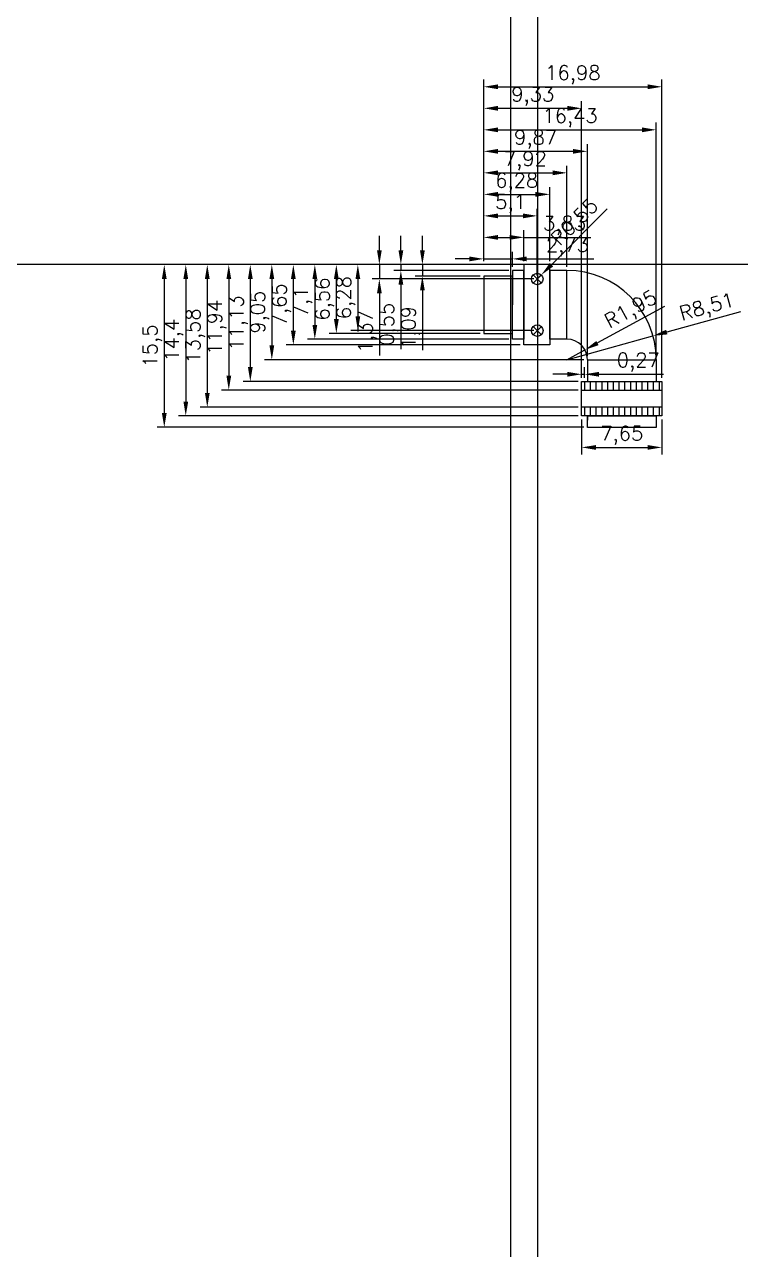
# Model space of a CAD drawing. Header units: millimetres. Extents: x -75 to 2023, y 0 to 1744.
# Drawn here: x 137.6 to 262.5, y 441.4 to 654.9 of the extents above; entities that cross this region are included whole.
import ezdxf

# ---------------------------------------------------------------- set-up
doc = ezdxf.new("R2010")
doc.units = ezdxf.units.MM
doc.styles.get("Standard").update_dxf_attribs({"font": 'txt', "bigfont": 'gbcbig.shx'})
doc.dimstyles.new('ISO-25', dxfattribs={"dimtxt": 2.5, "dimasz": 2.5, "dimexe": 1.25, "dimexo": 0.625, "dimtad": 1, "dimlfac": 0.54648, "dimtxsty": 'Standard', "dimcen": 2.5, "dimadec": 0, "dimazin": 0, "dimtfac": 1, "dimtmove": 0, "dimatfit": 3, "dimfxl": 1, "dimarcsym": 0})

# ---------------------------------------------------------------- blocks, each defined once
blk = doc.blocks.new('hc_r')
for p, q in [((8.62, 3.79), (10.04, 5.21)), ((8.62, 5.21), (10.04, 3.79)), ((8.62, -3.79), (10.04, -5.21)), ((8.62, -5.21), (10.04, -3.79)), ((18.06, -9.56), (18.06, -13.36)), ((30.06, -9.56), (30.06, -13.36)), ((17.56, -13.36), (17.56, -14.86)), ((18.56, -13.36), (18.56, -14.86)), ((19.56, -13.36), (19.56, -14.86)), ((20.56, -13.36), (20.56, -14.86)), ((21.56, -13.36), (21.56, -14.86)), ((22.56, -13.36), (22.56, -14.86)), ((23.56, -13.36), (23.56, -14.86)), ((24.56, -13.36), (24.56, -14.86)), ((25.56, -13.36), (25.56, -14.86)), ((26.56, -13.36), (26.56, -14.86)), ((27.56, -13.36), (27.56, -14.86)), ((28.56, -13.36), (28.56, -14.86)), ((29.56, -13.36), (29.56, -14.86)), ((30.56, -13.36), (30.56, -14.86)), ((17.56, -17.86), (17.56, -19.36)), ((18.56, -17.86), (18.56, -19.36)), ((19.56, -17.86), (19.56, -19.36)), ((20.56, -17.86), (20.56, -19.36)), ((21.56, -17.86), (21.56, -19.36)), ((22.56, -17.86), (22.56, -19.36)), ((23.56, -17.86), (23.56, -19.36)), ((24.56, -17.86), (24.56, -19.36)), ((25.56, -17.86), (25.56, -19.36)), ((26.56, -17.86), (26.56, -19.36)), ((27.56, -17.86), (27.56, -19.36)), ((28.56, -17.86), (28.56, -19.36)), ((29.56, -17.86), (29.56, -19.36)), ((30.56, -17.86), (30.56, -19.36)), ((18.06, -19.36), (18.06, -20.1)), ((30.06, -19.36), (30.06, -21.36))]:
    blk.add_line(p, q)
for points in [[(11.5, 0), (11.5, 7), (7, 7), (7, 0)], [(7, 0), (7, 6), (5, 6), (5, 0)], [(14.5, 6), (11.5, 6), (11.5, 0)], [(7, 0), (7, -6), (5, -6), (5, 0)], [(11.5, 0), (11.5, -7), (7, -7), (7, 0)], [(14.5, -6), (11.5, -6), (11.5, 0)]]:
    blk.add_lwpolyline(points)
for points in [[(5, 5), (0, 5), (0, -5), (5, -5)], [(17.06, -13.36), (31.06, -13.36), (31.06, -19.36), (17.06, -19.36)], [(17.06, -14.86), (31.06, -14.86), (31.06, -17.86), (17.06, -17.86)], [(18.06, -19.36), (30.06, -19.36), (30.06, -21.36), (18.06, -21.36)]]:
    blk.add_lwpolyline(points, close=True)
for centre in [(9.33, 4.5), (9.33, -4.5)]:
    blk.add_circle(centre, 1)
for radius in [15.56, 3.56]:
    blk.add_arc((14.5, -9.56), radius, 0, 90)
blk = doc.blocks.new('*D131')
at = {"color": 0, "lineweight": -2}
for p, q in [((217.69, 613.67), (217.69, 615.3)), ((222.69, 612.67), (222.69, 615.3)), ((215.19, 614.05), (212.69, 614.05)), ((217.69, 614.05), (222.69, 614.05)), ((225.19, 614.05), (236.86, 614.05))]:
    blk.add_line(p, q, dxfattribs=at)
at = {"color": 0}
for points in [[(215.19, 614.47), (215.19, 613.63), (217.69, 614.05)], [(225.19, 614.47), (225.19, 613.63), (222.69, 614.05)]]:
    blk.add_solid(points, dxfattribs=at)
at = {"layer": 'Defpoints', "color": 0}
for p in [(217.69, 613.05), (222.69, 614.05), (222.69, 612.05)]:
    blk.add_point(p, dxfattribs=at)
at = {"color": 0, "insert": (232.28, 616.13), "char_height": 2.5, "attachment_point": 5}
blk.add_mtext('2,73', dxfattribs=at)
blk = doc.blocks.new('*D132')
at = {"color": 0, "lineweight": -2}
for p, q in [((217.69, 613.67), (217.69, 619.05)), ((220.19, 617.8), (222.19, 617.8)), ((224.69, 613.67), (224.69, 619.05)), ((224.69, 617.8), (236.36, 617.8))]:
    blk.add_line(p, q, dxfattribs=at)
at = {"color": 0}
for points in [[(220.19, 618.22), (220.19, 617.38), (217.69, 617.8)], [(222.19, 618.22), (222.19, 617.38), (224.69, 617.8)]]:
    blk.add_solid(points, dxfattribs=at)
at = {"layer": 'Defpoints', "color": 0}
for p in [(224.69, 617.8), (217.69, 613.05), (224.69, 613.05)]:
    blk.add_point(p, dxfattribs=at)
at = {"color": 0, "insert": (231.78, 619.88), "char_height": 2.5, "attachment_point": 5}
blk.add_mtext('3,83', dxfattribs=at)
blk = doc.blocks.new('*D133')
at = {"color": 0, "lineweight": -2}
for p, q in [((217.69, 613.67), (217.69, 622.8)), ((220.19, 621.55), (224.52, 621.55)), ((227.02, 611.17), (227.02, 622.8))]:
    blk.add_line(p, q, dxfattribs=at)
at = {"color": 0}
for points in [[(220.19, 621.97), (220.19, 621.13), (217.69, 621.55)], [(224.52, 621.97), (224.52, 621.13), (227.02, 621.55)]]:
    blk.add_solid(points, dxfattribs=at)
at = {"layer": 'Defpoints', "color": 0}
for p in [(227.02, 621.55), (217.69, 613.05), (227.02, 610.55)]:
    blk.add_point(p, dxfattribs=at)
at = {"color": 0, "insert": (222.36, 623.63), "char_height": 2.5, "attachment_point": 5}
blk.add_mtext('5,1', dxfattribs=at)
blk = doc.blocks.new('*D134')
at = {"color": 0, "lineweight": -2}
for p, q in [((217.69, 613.67), (217.69, 626.55)), ((229.19, 613.67), (229.19, 626.55)), ((220.19, 625.3), (226.69, 625.3))]:
    blk.add_line(p, q, dxfattribs=at)
at = {"color": 0}
for points in [[(220.19, 625.72), (220.19, 624.88), (217.69, 625.3)], [(226.69, 625.72), (226.69, 624.88), (229.19, 625.3)]]:
    blk.add_solid(points, dxfattribs=at)
at = {"layer": 'Defpoints', "color": 0}
for p in [(229.19, 625.3), (217.69, 613.05), (229.19, 613.05)]:
    blk.add_point(p, dxfattribs=at)
at = {"color": 0, "insert": (223.44, 627.38), "char_height": 2.5, "attachment_point": 5}
blk.add_mtext('6,28', dxfattribs=at)
blk = doc.blocks.new('*D135')
at = {"color": 0, "lineweight": -2}
for p, q in [((217.69, 613.67), (217.69, 630.3)), ((232.19, 612.67), (232.19, 630.3)), ((220.19, 629.05), (229.69, 629.05))]:
    blk.add_line(p, q, dxfattribs=at)
at = {"color": 0}
for points in [[(220.19, 629.47), (220.19, 628.63), (217.69, 629.05)], [(229.69, 629.47), (229.69, 628.63), (232.19, 629.05)]]:
    blk.add_solid(points, dxfattribs=at)
at = {"layer": 'Defpoints', "color": 0}
for p in [(232.19, 629.05), (217.69, 613.05), (232.19, 612.05)]:
    blk.add_point(p, dxfattribs=at)
at = {"color": 0, "insert": (224.94, 631.13), "char_height": 2.5, "attachment_point": 5}
blk.add_mtext('7,92', dxfattribs=at)
blk = doc.blocks.new('*D136')
at = {"color": 0, "lineweight": -2}
for p, q in [((217.69, 613.67), (217.69, 634.05)), ((220.19, 632.8), (233.26, 632.8)), ((235.76, 597.11), (235.76, 634.05))]:
    blk.add_line(p, q, dxfattribs=at)
at = {"color": 0}
for points in [[(220.19, 633.22), (220.19, 632.38), (217.69, 632.8)], [(233.26, 633.22), (233.26, 632.38), (235.76, 632.8)]]:
    blk.add_solid(points, dxfattribs=at)
at = {"layer": 'Defpoints', "color": 0}
for p in [(235.76, 632.8), (217.69, 613.05), (235.76, 596.48)]:
    blk.add_point(p, dxfattribs=at)
at = {"color": 0, "insert": (226.73, 634.88), "char_height": 2.5, "attachment_point": 5}
blk.add_mtext('9,87', dxfattribs=at)
blk = doc.blocks.new('*D137')
at = {"color": 0, "lineweight": -2}
for p, q in [((217.69, 613.67), (217.69, 637.8)), ((220.19, 636.55), (245.26, 636.55)), ((247.76, 597.11), (247.76, 637.8))]:
    blk.add_line(p, q, dxfattribs=at)
at = {"color": 0}
for points in [[(220.19, 636.97), (220.19, 636.13), (217.69, 636.55)], [(245.26, 636.97), (245.26, 636.13), (247.76, 636.55)]]:
    blk.add_solid(points, dxfattribs=at)
at = {"layer": 'Defpoints', "color": 0}
for p in [(247.76, 636.55), (217.69, 613.05), (247.76, 596.48)]:
    blk.add_point(p, dxfattribs=at)
at = {"color": 0, "insert": (232.73, 638.63), "char_height": 2.5, "attachment_point": 5}
blk.add_mtext('16,43', dxfattribs=at)
blk = doc.blocks.new('*D138')
at = {"color": 0, "lineweight": -2}
for p, q in [((217.69, 613.67), (217.69, 641.55)), ((234.76, 593.31), (234.76, 641.55)), ((220.19, 640.3), (232.26, 640.3))]:
    blk.add_line(p, q, dxfattribs=at)
at = {"color": 0}
for points in [[(220.19, 640.72), (220.19, 639.88), (217.69, 640.3)], [(232.26, 640.72), (232.26, 639.88), (234.76, 640.3)]]:
    blk.add_solid(points, dxfattribs=at)
at = {"layer": 'Defpoints', "color": 0}
for p in [(234.76, 640.3), (217.69, 613.05), (234.76, 592.69)]:
    blk.add_point(p, dxfattribs=at)
at = {"color": 0, "insert": (226.23, 642.38), "char_height": 2.5, "attachment_point": 5}
blk.add_mtext('9,33', dxfattribs=at)
blk = doc.blocks.new('*D139')
at = {"color": 0, "lineweight": -2}
for p, q in [((217.69, 613.67), (217.69, 645.3)), ((248.76, 593.31), (248.76, 645.3)), ((220.19, 644.05), (246.26, 644.05))]:
    blk.add_line(p, q, dxfattribs=at)
at = {"color": 0}
for points in [[(220.19, 644.47), (220.19, 643.63), (217.69, 644.05)], [(246.26, 644.47), (246.26, 643.63), (248.76, 644.05)]]:
    blk.add_solid(points, dxfattribs=at)
at = {"layer": 'Defpoints', "color": 0}
for p in [(248.76, 644.05), (217.69, 613.05), (248.76, 592.69)]:
    blk.add_point(p, dxfattribs=at)
at = {"color": 0, "insert": (233.23, 646.13), "char_height": 2.5, "attachment_point": 5}
blk.add_mtext('16,98', dxfattribs=at)
blk = doc.blocks.new('*D140')
at = {"color": 0, "lineweight": -2}
for p, q in [((206.99, 615.55), (206.99, 618.05)), ((217.07, 613.05), (205.74, 613.05)), ((206.99, 613.05), (206.99, 611.05)), ((217.07, 611.05), (205.74, 611.05)), ((206.99, 608.55), (206.99, 598.13))]:
    blk.add_line(p, q, dxfattribs=at)
at = {"color": 0}
for points in [[(206.58, 615.55), (207.41, 615.55), (206.99, 613.05)], [(206.58, 608.55), (207.41, 608.55), (206.99, 611.05)]]:
    blk.add_solid(points, dxfattribs=at)
at = {"layer": 'Defpoints', "color": 0}
for p in [(217.69, 613.05), (206.99, 611.05), (217.69, 611.05)]:
    blk.add_point(p, dxfattribs=at)
at = {"color": 0, "insert": (204.91, 602.09), "char_height": 2.5, "attachment_point": 5, "rotation": 90}
blk.add_mtext('1,09', dxfattribs=at)
blk = doc.blocks.new('*D141')
at = {"color": 0, "lineweight": -2}
for p, q in [((203.24, 615.55), (203.24, 618.05)), ((217.07, 613.05), (201.99, 613.05)), ((203.24, 613.05), (203.24, 612.05)), ((222.07, 612.05), (201.99, 612.05)), ((203.24, 609.55), (203.24, 598.3))]:
    blk.add_line(p, q, dxfattribs=at)
at = {"color": 0}
for points in [[(202.83, 615.55), (203.66, 615.55), (203.24, 613.05)], [(202.83, 609.55), (203.66, 609.55), (203.24, 612.05)]]:
    blk.add_solid(points, dxfattribs=at)
at = {"layer": 'Defpoints', "color": 0}
for p in [(217.69, 613.05), (203.24, 612.05), (222.69, 612.05)]:
    blk.add_point(p, dxfattribs=at)
at = {"color": 0, "insert": (201.16, 602.67), "char_height": 2.5, "attachment_point": 5, "rotation": 90}
blk.add_mtext('0,55', dxfattribs=at)
blk = doc.blocks.new('*D142')
at = {"color": 0, "lineweight": -2}
for p, q in [((199.49, 615.55), (199.49, 618.05)), ((217.07, 613.05), (198.24, 613.05)), ((199.49, 613.05), (199.49, 610.55)), ((226.4, 610.55), (198.24, 610.55)), ((199.49, 608.05), (199.49, 597.21))]:
    blk.add_line(p, q, dxfattribs=at)
at = {"color": 0}
for points in [[(199.08, 615.55), (199.91, 615.55), (199.49, 613.05)], [(199.08, 608.05), (199.91, 608.05), (199.49, 610.55)]]:
    blk.add_solid(points, dxfattribs=at)
at = {"layer": 'Defpoints', "color": 0}
for p in [(217.69, 613.05), (199.49, 610.55), (227.02, 610.55)]:
    blk.add_point(p, dxfattribs=at)
at = {"color": 0, "insert": (197.41, 601.38), "char_height": 2.5, "attachment_point": 5, "rotation": 90}
blk.add_mtext('1,37', dxfattribs=at)
blk = doc.blocks.new('*D143')
at = {"color": 0, "lineweight": -2}
for p, q in [((217.07, 613.05), (194.49, 613.05)), ((195.74, 610.55), (195.74, 604.05)), ((226.4, 601.55), (194.49, 601.55))]:
    blk.add_line(p, q, dxfattribs=at)
at = {"color": 0}
for points in [[(195.33, 610.55), (196.16, 610.55), (195.74, 613.05)], [(195.33, 604.05), (196.16, 604.05), (195.74, 601.55)]]:
    blk.add_solid(points, dxfattribs=at)
at = {"layer": 'Defpoints', "color": 0}
for p in [(217.69, 613.05), (195.74, 601.55), (227.02, 601.55)]:
    blk.add_point(p, dxfattribs=at)
at = {"color": 0, "insert": (193.66, 607.3), "char_height": 2.5, "attachment_point": 5, "rotation": 90}
blk.add_mtext('6,28', dxfattribs=at)
blk = doc.blocks.new('*D144')
at = {"color": 0, "lineweight": -2}
for p, q in [((217.07, 613.05), (190.74, 613.05)), ((191.99, 610.55), (191.99, 603.55)), ((217.07, 601.05), (190.74, 601.05))]:
    blk.add_line(p, q, dxfattribs=at)
at = {"color": 0}
for points in [[(191.58, 610.55), (192.41, 610.55), (191.99, 613.05)], [(191.58, 603.55), (192.41, 603.55), (191.99, 601.05)]]:
    blk.add_solid(points, dxfattribs=at)
at = {"layer": 'Defpoints', "color": 0}
for p in [(217.69, 613.05), (191.99, 601.05), (217.69, 601.05)]:
    blk.add_point(p, dxfattribs=at)
at = {"color": 0, "insert": (189.91, 607.05), "char_height": 2.5, "attachment_point": 5, "rotation": 90}
blk.add_mtext('6,56', dxfattribs=at)
blk = doc.blocks.new('*D145')
at = {"color": 0, "lineweight": -2}
for p, q in [((217.07, 613.05), (186.99, 613.05)), ((188.24, 610.55), (188.24, 602.55)), ((222.07, 600.05), (186.99, 600.05))]:
    blk.add_line(p, q, dxfattribs=at)
at = {"color": 0}
for points in [[(187.83, 610.55), (188.66, 610.55), (188.24, 613.05)], [(187.83, 602.55), (188.66, 602.55), (188.24, 600.05)]]:
    blk.add_solid(points, dxfattribs=at)
at = {"layer": 'Defpoints', "color": 0}
for p in [(217.69, 613.05), (188.24, 600.05), (222.69, 600.05)]:
    blk.add_point(p, dxfattribs=at)
at = {"color": 0, "insert": (186.16, 606.55), "char_height": 2.5, "attachment_point": 5, "rotation": 90}
blk.add_mtext('7,1', dxfattribs=at)
blk = doc.blocks.new('*D146')
at = {"color": 0, "lineweight": -2}
for p, q in [((217.07, 613.05), (183.24, 613.05)), ((184.49, 610.55), (184.49, 601.55)), ((224.07, 599.05), (183.24, 599.05))]:
    blk.add_line(p, q, dxfattribs=at)
at = {"color": 0}
for points in [[(184.08, 610.55), (184.91, 610.55), (184.49, 613.05)], [(184.08, 601.55), (184.91, 601.55), (184.49, 599.05)]]:
    blk.add_solid(points, dxfattribs=at)
at = {"layer": 'Defpoints', "color": 0}
for p in [(217.69, 613.05), (184.49, 599.05), (224.69, 599.05)]:
    blk.add_point(p, dxfattribs=at)
at = {"color": 0, "insert": (182.41, 606.05), "char_height": 2.5, "attachment_point": 5, "rotation": 90}
blk.add_mtext('7,65', dxfattribs=at)
blk = doc.blocks.new('*D147')
at = {"color": 0, "lineweight": -2}
for p, q in [((217.07, 613.05), (179.49, 613.05)), ((180.74, 610.55), (180.74, 598.98)), ((235.13, 596.48), (179.49, 596.48))]:
    blk.add_line(p, q, dxfattribs=at)
at = {"color": 0}
for points in [[(180.33, 610.55), (181.16, 610.55), (180.74, 613.05)], [(180.33, 598.98), (181.16, 598.98), (180.74, 596.48)]]:
    blk.add_solid(points, dxfattribs=at)
at = {"layer": 'Defpoints', "color": 0}
for p in [(217.69, 613.05), (180.74, 596.48), (235.76, 596.48)]:
    blk.add_point(p, dxfattribs=at)
at = {"color": 0, "insert": (178.66, 604.77), "char_height": 2.5, "attachment_point": 5, "rotation": 90}
blk.add_mtext('9,05', dxfattribs=at)
blk = doc.blocks.new('*D148')
at = {"color": 0, "lineweight": -2}
for p, q in [((217.07, 613.05), (175.74, 613.05)), ((176.99, 610.55), (176.99, 595.19)), ((234.13, 592.69), (175.74, 592.69))]:
    blk.add_line(p, q, dxfattribs=at)
at = {"color": 0}
for points in [[(176.58, 610.55), (177.41, 610.55), (176.99, 613.05)], [(176.58, 595.19), (177.41, 595.19), (176.99, 592.69)]]:
    blk.add_solid(points, dxfattribs=at)
at = {"layer": 'Defpoints', "color": 0}
for p in [(217.69, 613.05), (176.99, 592.69), (234.76, 592.69)]:
    blk.add_point(p, dxfattribs=at)
at = {"color": 0, "insert": (174.91, 602.87), "char_height": 2.5, "attachment_point": 5, "rotation": 90}
blk.add_mtext('11,13', dxfattribs=at)
blk = doc.blocks.new('*D149')
at = {"color": 0, "lineweight": -2}
for p, q in [((217.07, 613.05), (171.99, 613.05)), ((173.24, 610.55), (173.24, 593.69)), ((234.13, 591.19), (171.99, 591.19))]:
    blk.add_line(p, q, dxfattribs=at)
at = {"color": 0}
for points in [[(172.83, 610.55), (173.66, 610.55), (173.24, 613.05)], [(172.83, 593.69), (173.66, 593.69), (173.24, 591.19)]]:
    blk.add_solid(points, dxfattribs=at)
at = {"layer": 'Defpoints', "color": 0}
for p in [(217.69, 613.05), (173.24, 591.19), (234.76, 591.19)]:
    blk.add_point(p, dxfattribs=at)
at = {"color": 0, "insert": (171.16, 602.12), "char_height": 2.5, "attachment_point": 5, "rotation": 90}
blk.add_mtext('11,94', dxfattribs=at)
blk = doc.blocks.new('*D150')
at = {"color": 0, "lineweight": -2}
for p, q in [((217.07, 613.05), (168.24, 613.05)), ((169.49, 610.55), (169.49, 590.69)), ((234.13, 588.19), (168.24, 588.19))]:
    blk.add_line(p, q, dxfattribs=at)
at = {"color": 0}
for points in [[(169.08, 610.55), (169.91, 610.55), (169.49, 613.05)], [(169.08, 590.69), (169.91, 590.69), (169.49, 588.19)]]:
    blk.add_solid(points, dxfattribs=at)
at = {"layer": 'Defpoints', "color": 0}
for p in [(217.69, 613.05), (169.49, 588.19), (234.76, 588.19)]:
    blk.add_point(p, dxfattribs=at)
at = {"color": 0, "insert": (167.41, 600.62), "char_height": 2.5, "attachment_point": 5, "rotation": 90}
blk.add_mtext('13,58', dxfattribs=at)
blk = doc.blocks.new('*D151')
at = {"color": 0, "lineweight": -2}
for p, q in [((217.07, 613.05), (164.49, 613.05)), ((165.74, 610.55), (165.74, 589.19)), ((234.13, 586.69), (164.49, 586.69))]:
    blk.add_line(p, q, dxfattribs=at)
at = {"color": 0}
for points in [[(165.33, 610.55), (166.16, 610.55), (165.74, 613.05)], [(165.33, 589.19), (166.16, 589.19), (165.74, 586.69)]]:
    blk.add_solid(points, dxfattribs=at)
at = {"layer": 'Defpoints', "color": 0}
for p in [(217.69, 613.05), (165.74, 586.69), (234.76, 586.69)]:
    blk.add_point(p, dxfattribs=at)
at = {"color": 0, "insert": (163.66, 599.87), "char_height": 2.5, "attachment_point": 5, "rotation": 90}
blk.add_mtext('14,4', dxfattribs=at)
blk = doc.blocks.new('*D152')
at = {"color": 0, "lineweight": -2}
for p, q in [((217.07, 613.05), (160.74, 613.05)), ((161.99, 610.55), (161.99, 587.19)), ((235.13, 584.69), (160.74, 584.69))]:
    blk.add_line(p, q, dxfattribs=at)
at = {"color": 0}
for points in [[(161.58, 610.55), (162.41, 610.55), (161.99, 613.05)], [(161.58, 587.19), (162.41, 587.19), (161.99, 584.69)]]:
    blk.add_solid(points, dxfattribs=at)
at = {"layer": 'Defpoints', "color": 0}
for p in [(217.69, 613.05), (161.99, 584.69), (235.76, 584.69)]:
    blk.add_point(p, dxfattribs=at)
at = {"color": 0, "insert": (159.91, 598.87), "char_height": 2.5, "attachment_point": 5, "rotation": 90}
blk.add_mtext('15,5', dxfattribs=at)
blk = doc.blocks.new('*D153')
at = {"color": 0, "lineweight": -2}
for p, q in [((249.22, 605.78), (237.52, 599.39)), ((232.19, 596.48), (235.32, 598.19))]:
    blk.add_line(p, q, dxfattribs=at)
at = {"color": 0}
blk.add_solid([(237.32, 599.75), (237.72, 599.02), (235.32, 598.19)], dxfattribs=at)
at = {"layer": 'Defpoints', "color": 0}
for p in [(235.32, 598.19), (232.19, 596.48)]:
    blk.add_point(p, dxfattribs=at)
at = {"color": 0, "insert": (243.47, 605.01), "char_height": 2.5, "attachment_point": 5, "rotation": 28.6307}
blk.add_mtext('R1,95', dxfattribs=at)
blk = doc.blocks.new('*D154')
at = {"color": 0, "lineweight": -2}
for p, q in [((262.46, 604.85), (249.6, 601.3)), ((232.19, 596.48), (247.19, 600.63))]:
    blk.add_line(p, q, dxfattribs=at)
at = {"color": 0}
blk.add_solid([(249.49, 601.7), (249.72, 600.89), (247.19, 600.63)], dxfattribs=at)
at = {"layer": 'Defpoints', "color": 0}
for p in [(247.19, 600.63), (232.19, 596.48)]:
    blk.add_point(p, dxfattribs=at)
at = {"color": 0, "insert": (256.68, 605.41), "char_height": 2.5, "attachment_point": 5, "rotation": 15.4498}
blk.add_mtext('R8,51', dxfattribs=at)
blk = doc.blocks.new('*D155')
at = {"color": 0, "lineweight": -2}
for p, q in [((239.22, 622.75), (229.5, 613.02)), ((227.02, 610.55), (227.73, 611.25))]:
    blk.add_line(p, q, dxfattribs=at)
at = {"color": 0}
blk.add_solid([(229.2, 613.32), (229.79, 612.73), (227.73, 611.25)], dxfattribs=at)
at = {"layer": 'Defpoints', "color": 0}
for p in [(227.73, 611.25), (227.02, 610.55)]:
    blk.add_point(p, dxfattribs=at)
at = {"color": 0, "insert": (233.77, 620.24), "char_height": 2.5, "attachment_point": 5, "rotation": 45}
blk.add_mtext('R0,55', dxfattribs=at)
blk = doc.blocks.new('*D176')
at = {"color": 0, "lineweight": -2}
for p, q in [((232.26, 593.94), (229.76, 593.94)), ((234.76, 593.31), (234.76, 595.19)), ((234.76, 593.94), (235.26, 593.94)), ((235.26, 593.31), (235.26, 595.19)), ((237.76, 593.94), (249.01, 593.94))]:
    blk.add_line(p, q, dxfattribs=at)
at = {"color": 0}
for points in [[(232.26, 594.35), (232.26, 593.52), (234.76, 593.94)], [(237.76, 594.35), (237.76, 593.52), (235.26, 593.94)]]:
    blk.add_solid(points, dxfattribs=at)
at = {"layer": 'Defpoints', "color": 0}
for p in [(235.26, 593.94), (234.76, 592.69), (235.26, 592.69)]:
    blk.add_point(p, dxfattribs=at)
at = {"color": 0, "insert": (244.63, 596.02), "char_height": 2.5, "attachment_point": 5}
blk.add_mtext('0,27', dxfattribs=at)
blk = doc.blocks.new('*D177')
at = {"color": 0, "lineweight": -2}
for p, q in [((234.76, 586.06), (234.76, 579.94)), ((248.76, 586.06), (248.76, 579.94)), ((237.26, 581.19), (246.26, 581.19))]:
    blk.add_line(p, q, dxfattribs=at)
at = {"color": 0}
for points in [[(237.26, 581.6), (237.26, 580.77), (234.76, 581.19)], [(246.26, 581.6), (246.26, 580.77), (248.76, 581.19)]]:
    blk.add_solid(points, dxfattribs=at)
at = {"layer": 'Defpoints', "color": 0}
for p in [(234.76, 586.69), (248.76, 586.69), (248.76, 581.19)]:
    blk.add_point(p, dxfattribs=at)
at = {"color": 0, "insert": (241.76, 583.27), "char_height": 2.5, "attachment_point": 5}
blk.add_mtext('7,65', dxfattribs=at)
blk = doc.blocks.new('*D200')
at = {"color": 0, "lineweight": -2}
for p, q in [((9.5, 0.62), (9.5, 751.75)), ((227.11, 742.15), (227.11, 751.75)), ((224.61, 750.5), (12, 750.5))]:
    blk.add_line(p, q, dxfattribs=at)
at = {"color": 0}
for points in [[(12, 750.92), (12, 750.09), (9.5, 750.5)], [(224.61, 750.92), (224.61, 750.09), (227.11, 750.5)]]:
    blk.add_solid(points, dxfattribs=at)
at = {"layer": 'Defpoints', "color": 0}
for p in [(9.5, 750.5), (227.11, 741.53), (9.5, 0)]:
    blk.add_point(p, dxfattribs=at)
at = {"color": 0, "insert": (118.31, 752.59), "char_height": 2.5, "attachment_point": 5}
blk.add_mtext('118,92', dxfattribs=at)
blk = doc.blocks.new('*D202')
at = {"color": 0, "lineweight": -2}
for p, q in [((226.49, 741.53), (221.1, 741.53)), ((222.35, 739.03), (222.35, 2.5)), ((10.12, 0), (223.6, 0))]:
    blk.add_line(p, q, dxfattribs=at)
at = {"color": 0}
for points in [[(221.94, 739.03), (222.77, 739.03), (222.35, 741.53)], [(221.94, 2.5), (222.77, 2.5), (222.35, 0)]]:
    blk.add_solid(points, dxfattribs=at)
at = {"layer": 'Defpoints', "color": 0}
for p in [(227.11, 741.53), (9.5, 0), (222.35, 0)]:
    blk.add_point(p, dxfattribs=at)
at = {"color": 0, "insert": (220.27, 370.76), "char_height": 2.5, "attachment_point": 5, "rotation": 90}
blk.add_mtext('405,23', dxfattribs=at)

msp = doc.modelspace()

# ---------------------------------------------------------------- linework, layer by layer
for p, q in [((232.194, 600.048), (232.194, 612.048)), ((232.194, 600.048), (232.194, 600.048)), ((232.194, 600.048), (232.194, 600.048)), ((235.757, 596.484), (247.757, 596.484))]:
    msp.add_line(p, q)
for p, direction in [((227.111, 740.215), (0, 1)), ((224.694, 613.048), (-1, 0))]:
    msp.add_xline(p, direction)
msp.add_lwpolyline([(232.194, 600.048), (232.194, 600.048), (232.194, 600.048), (232.194, 600.048), (232.194, 600.048), (232.194, 600.048), (232.194, 600.048), (232.194, 600.048), (232.194, 600.048), (232.194, 600.048), (232.194, 600.048)])

# ---------------------------------------------------------------- block references
msp.add_blockref('hc_r', (217.694, 606.048))

# ---------------------------------------------------------------- dimensions: what is measured, and where the dimension line sits
for base, p1, p2, picture, middle in [((9.5, 750.502), (227.111, 741.529), (9.5, 0), '*D200', (118.305, 752.585)), ((248.757, 644.05), (217.694, 613.048), (248.757, 592.689), '*D139', (233.225, 646.134)), ((234.7574, 640.3002), (217.6935, 613.0475), (234.7574, 592.6893), '*D138', (226.2255, 642.3835)), ((247.757, 636.55), (217.694, 613.048), (247.757, 596.484), '*D137', (232.725, 638.634)), ((235.757, 632.8), (217.694, 613.048), (235.757, 596.484), '*D136', (226.725, 634.884)), ((232.194, 629.05), (217.694, 613.048), (232.194, 612.048), '*D135', (224.944, 631.134)), ((229.194, 625.3), (217.694, 613.048), (229.194, 613.048), '*D134', (223.444, 627.384)), ((227.021, 621.55), (217.694, 613.048), (227.021, 610.548), '*D133', (222.357, 623.634)), ((224.694, 617.8), (217.694, 613.048), (224.694, 613.048), '*D132', (231.777, 619.884)), ((222.694, 614.05), (217.694, 613.048), (222.694, 612.048), '*D131', (232.277, 616.134)), ((235.257, 593.936), (234.757, 592.689), (235.257, 592.689), '*D176', (244.632, 596.019)), ((248.757, 581.185), (234.757, 586.689), (248.757, 586.689), '*D177', (241.757, 583.268))]:
    dim = msp.add_linear_dim(base=base, p1=p1, p2=p2, dimstyle='ISO-25')
    dim.commit()
    dim.dimension.update_dxf_attribs({"geometry": picture, "text_midpoint": middle})
for base, p1, p2, picture, middle in [((222.353, 0), (227.111, 741.529), (9.5, 0), '*D202', (220.269, 370.765)), ((199.494, 610.548), (217.694, 613.048), (227.021, 610.548), '*D142', (197.411, 601.381)), ((203.244, 612.048), (217.694, 613.048), (222.694, 612.048), '*D141', (201.161, 602.673)), ((206.994, 611.048), (217.694, 613.048), (217.694, 611.048), '*D140', (204.911, 602.089)), ((161.994, 584.689), (217.694, 613.048), (235.757, 584.689), '*D152', (159.911, 598.868)), ((165.744, 586.689), (217.694, 613.048), (234.757, 586.689), '*D151', (163.661, 599.868)), ((169.494, 588.192), (217.694, 613.048), (234.757, 588.192), '*D150', (167.411, 600.62)), ((173.244, 591.192), (217.694, 613.048), (234.757, 591.192), '*D149', (171.161, 602.12)), ((176.994, 592.689), (217.694, 613.048), (234.757, 592.689), '*D148', (174.911, 602.868)), ((180.744, 596.484), (217.694, 613.048), (235.757, 596.484), '*D147', (178.661, 604.766)), ((184.494, 599.048), (217.694, 613.048), (224.694, 599.048), '*D146', (182.411, 606.048)), ((188.244, 600.048), (217.694, 613.048), (222.694, 600.048), '*D145', (186.161, 606.548)), ((191.994, 601.048), (217.694, 613.048), (217.694, 601.048), '*D144', (189.911, 607.048)), ((195.744, 601.548), (217.694, 613.048), (227.021, 601.548), '*D143', (193.661, 607.298))]:
    dim = msp.add_linear_dim(base=base, p1=p1, p2=p2, angle=90, dimstyle='ISO-25')
    dim.commit()
    dim.dimension.update_dxf_attribs({"geometry": picture, "text_midpoint": middle})
for center, mpoint, picture, middle in [((227.021, 610.548), (227.729, 611.255), '*D155', (233.768, 620.241)), ((232.194, 596.484), (235.322, 598.191), '*D153', (243.466, 605.011)), ((232.194, 596.484), (247.195, 600.63), '*D154', (256.68, 605.413))]:
    dim = msp.add_radius_dim(center=center, mpoint=mpoint, dimstyle='ISO-25')
    dim.commit()
    dim.dimension.update_dxf_attribs({"geometry": picture, "text_midpoint": middle})

doc.saveas('drawing.dxf')
